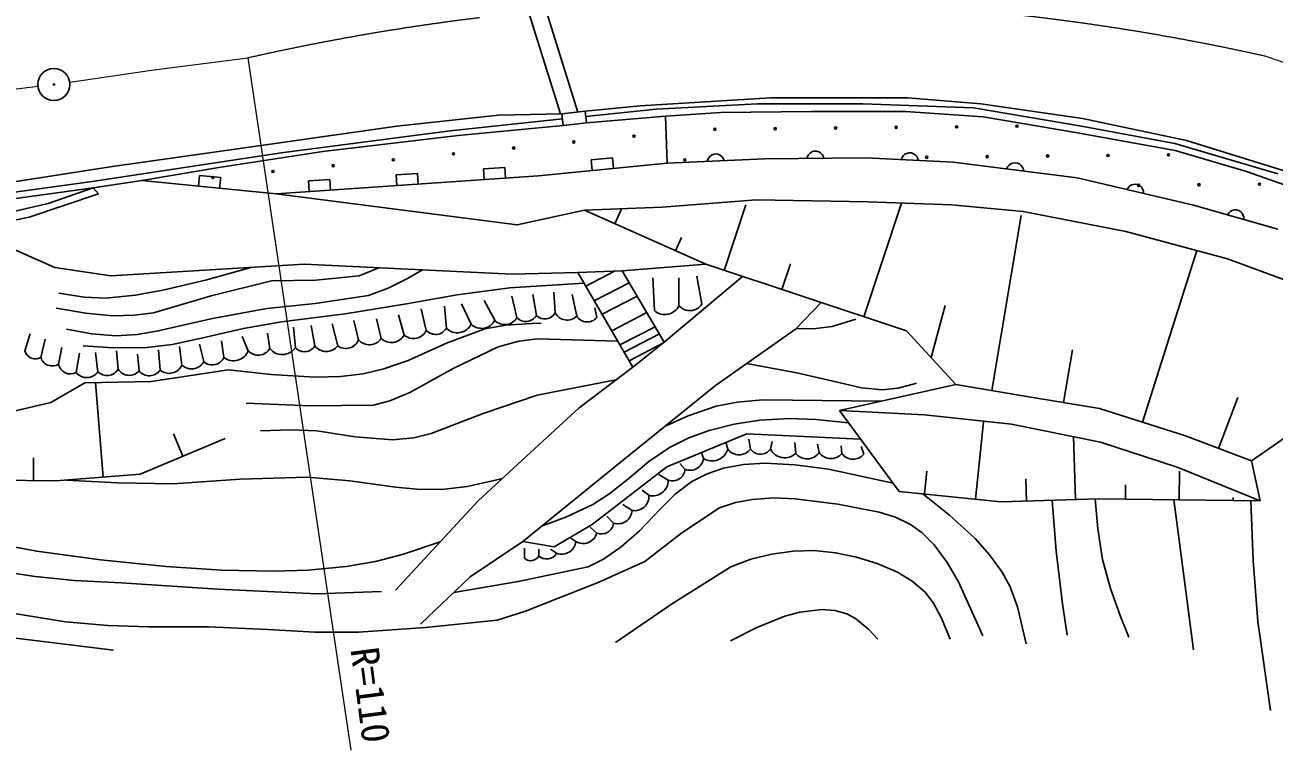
# Model space of a CAD drawing. Units: millimetres, scale not verified. Extents: x 40000 to 680000, y 20000 to 380000.
# Drawn here: x 159531 to 217970, y 248230 to 282154 of the extents above; entities that cross this region are included whole.
import ezdxf
from ezdxf.enums import TextEntityAlignment as Align

# ---------------------------------------------------------------- set-up
doc = ezdxf.new("R2010")
doc.units = ezdxf.units.MM
doc.header["$LTSCALE"] = 1000
doc.linetypes.add('CHAIN', pattern=[18.5, 12, -1.5, 3.5, -1.5])
for name, color, linetype, lineweight in [('M-BGD', 7, 'Continuous', 25), ('M-BMK', 2, 'CHAIN', 13), ('M-BMK-SRVR', 3, 'Continuous', 25), ('M-STR-HTXT', 7, 'Continuous', 13)]:
    doc.layers.add(name, color=color, linetype=linetype, lineweight=lineweight)
doc.styles.add('ＭＳ ゴシック', font='')
doc.styles.get('ＭＳ ゴシック').set_extended_font_data('MS Gothic')

msp = doc.modelspace()

# ---------------------------------------------------------------- linework, layer by layer
at = {"layer": 'M-BGD'}
for p, q in [((185391, 278080), (182418, 287611)), ((184580, 277993), (181616, 287497)), ((188317, 278368), (185747, 278118)), ((185775, 277873), (189069, 278214)), ((194404, 278742), (188317, 278368)), ((189069, 278214), (193809, 278460)), ((193809, 278460), (198730, 278460)), ((200843, 278742), (194404, 278742)), ((198730, 278460), (203909, 278275)), ((204259, 278468), (200843, 278742)), ((203909, 278275), (208961, 277412)), ((209011, 277771), (204259, 278468)), ((181681, 277936), (176930, 277426)), ((184674, 277755), (179417, 277197)), ((184648, 278001), (181681, 277936)), ((184648, 278001), (185747, 278118)), ((184706, 277457), (184648, 278001)), ((185747, 278118), (185805, 277575)), ((189491, 277881), (185805, 277575)), ((192087, 278057), (189491, 277881)), ((189570, 275682), (189491, 277881)), ((196308, 278106), (192087, 278057)), ((200725, 278106), (196308, 278106)), ((204358, 277861), (200725, 278106)), ((208677, 277125), (204358, 277861)), ((213880, 276750), (209011, 277771)), ((176930, 277426), (171240, 276609)), ((171515, 276178), (179417, 277197)), ((184706, 277457), (179793, 276978)), ((185805, 277575), (184706, 277457)), ((213339, 276284), (208677, 277125)), ((208961, 277412), (213335, 276611)), ((171240, 276609), (163633, 275529)), ((179793, 276978), (173471, 276232)), ((213335, 276611), (218143, 275194)), ((219534, 274983), (213880, 276750)), ((162682, 274838), (171515, 276178)), ((173471, 276232), (168602, 275486)), ((187015, 275934), (186020, 275837)), ((186020, 275837), (186069, 275339)), ((187064, 275437), (187015, 275934)), ((189570, 275682), (194130, 275885)), ((191478, 275863), (191450, 275766)), ((191522, 275945), (191478, 275863)), ((191599, 276029), (191522, 275945)), ((191677, 276080), (191599, 276029)), ((191771, 276116), (191677, 276080)), ((191899, 276122), (191771, 276116)), ((191996, 276094), (191899, 276122)), ((192078, 276050), (191996, 276094)), ((192162, 275974), (192078, 276050)), ((192213, 275896), (192162, 275974)), ((192250, 275801), (192213, 275896)), ((194130, 275885), (198891, 275934)), ((196141, 276002), (196110, 275905)), ((196189, 276082), (196141, 276002)), ((196268, 276163), (196189, 276082)), ((196347, 276212), (196268, 276163)), ((196443, 276245), (196347, 276212)), ((196571, 276246), (196443, 276245)), ((196667, 276215), (196571, 276246)), ((196748, 276168), (196667, 276215)), ((196829, 276089), (196748, 276168)), ((196877, 276009), (196829, 276089)), ((196910, 275913), (196877, 276009)), ((198891, 275934), (202965, 275738)), ((200565, 275949), (200528, 275855)), ((200617, 276027), (200565, 275949)), ((200700, 276103), (200617, 276027)), ((200783, 276147), (200700, 276103)), ((200880, 276174), (200783, 276147)), ((201008, 276168), (200880, 276174)), ((201102, 276132), (201008, 276168)), ((201180, 276080), (201102, 276132)), ((201256, 275996), (201180, 276080)), ((201300, 275914), (201256, 275996)), ((201327, 275816), (201300, 275914)), ((216677, 275303), (213339, 276284)), ((163633, 275529), (150873, 273572)), ((168602, 275486), (164996, 274885)), ((181981, 275486), (180984, 275418)), ((180984, 275418), (181018, 274919)), ((182015, 274987), (181981, 275486)), ((183562, 275093), (189570, 275682)), ((202965, 275738), (208756, 275001)), ((205507, 275511), (205464, 275420)), ((205565, 275584), (205507, 275511)), ((205655, 275654), (205565, 275584)), ((205740, 275691), (205655, 275654)), ((205839, 275711), (205740, 275691)), ((205966, 275695), (205839, 275711)), ((206057, 275651), (205966, 275695)), ((206131, 275593), (206057, 275651)), ((206200, 275504), (206131, 275593)), ((206238, 275418), (206200, 275504)), ((206257, 275319), (206238, 275418)), ((221241, 273683), (216677, 275303)), ((158377, 274232), (162682, 274838)), ((162726, 274541), (164996, 274885)), ((164996, 274885), (171287, 274253)), ((167694, 275117), (167644, 274619)), ((168689, 275017), (167694, 275117)), ((168639, 274519), (168689, 275017)), ((171287, 274253), (183562, 275093)), ((173798, 274926), (172800, 274858)), ((172800, 274858), (172834, 274359)), ((173832, 274427), (173798, 274926)), ((177890, 275206), (176892, 275138)), ((176892, 275138), (176926, 274639)), ((177924, 274707), (177890, 275206)), ((208756, 275001), (214204, 273725)), ((211305, 274667), (211209, 274608)), ((211394, 274696), (211305, 274667)), ((211494, 274705), (211394, 274696)), ((211619, 274676), (211494, 274705)), ((211705, 274623), (211619, 274676)), ((158419, 273934), (162726, 274541)), ((159732, 273166), (162971, 274246)), ((162726, 274541), (160615, 273804)), ((162971, 274246), (162726, 274541)), ((182561, 272796), (171287, 274253)), ((211144, 274541), (211091, 274455)), ((211209, 274608), (211144, 274541)), ((211772, 274558), (211705, 274623)), ((211832, 274462), (211772, 274558)), ((211860, 274373), (211832, 274462)), ((211870, 274272), (211860, 274373)), ((160615, 273804), (158308, 273265)), ((189339, 273634), (185705, 273486)), ((187124, 272854), (187437, 273557)), ((193756, 273977), (189339, 273634)), ((192242, 270670), (193258, 273734)), ((198959, 273879), (193756, 273977)), ((198782, 268503), (200544, 273820)), ((202885, 273732), (198959, 273879)), ((206228, 273424), (202885, 273732)), ((214204, 273725), (218149, 272603)), ((216106, 273500), (216016, 273476)), ((216207, 273505), (216106, 273500)), ((216330, 273470), (216207, 273505)), ((156932, 272572), (159732, 273166)), ((185705, 273486), (182561, 272796)), ((191380, 270956), (185705, 273486)), ((204762, 265057), (206136, 273237)), ((211038, 272492), (206228, 273424)), ((215849, 273357), (215792, 273274)), ((215917, 273421), (215849, 273357)), ((216016, 273476), (215917, 273421)), ((216414, 273413), (216330, 273470)), ((216477, 273345), (216414, 273413)), ((216533, 273246), (216477, 273345)), ((216557, 273156), (216533, 273246)), ((216561, 273055), (216557, 273156)), ((156932, 272572), (160934, 270802)), ((215799, 271215), (211038, 272492)), ((189961, 271588), (190240, 272214)), ((211818, 263572), (214363, 271600)), ((221345, 269154), (215799, 271215)), ((160934, 270802), (163542, 270419)), ((163542, 270419), (172591, 270956)), ((172591, 270956), (182331, 270496)), ((182331, 270496), (185398, 270572)), ((185398, 270572), (187469, 270649)), ((185398, 270572), (187971, 266146)), ((185765, 269941), (187107, 270636)), ((187469, 270649), (191380, 270956)), ((187469, 270649), (189443, 267312)), ((191380, 270956), (200775, 267842)), ((194947, 269774), (195348, 270985)), ((186166, 269251), (187796, 270095)), ((188978, 268790), (188901, 270324)), ((193105, 270384), (189443, 267312)), ((190128, 269020), (190128, 270324)), ((191202, 269097), (190971, 270401)), ((182548, 268463), (182304, 269463)), ((183459, 268557), (183286, 269542)), ((184338, 268683), (184268, 269660)), ((185344, 268526), (185131, 269542)), ((186533, 268620), (188168, 269467)), ((178307, 267866), (178064, 268874)), ((179250, 267960), (179163, 268992)), ((180412, 268149), (179948, 269110)), ((181511, 268337), (181009, 269267)), ((186286, 268463), (186192, 268914)), ((195578, 267925), (196789, 269163)), ((201928, 266591), (202591, 269023)), ((175135, 267426), (174923, 268325)), ((176203, 267489), (175983, 268403)), ((177271, 267646), (177004, 268599)), ((186982, 267847), (188623, 268697)), ((159531, 266911), (159766, 267696)), ((170988, 267018), (170878, 267736)), ((172182, 267049), (172095, 268010)), ((173093, 267144), (172920, 268089)), ((174161, 267144), (173902, 268168)), ((187369, 267182), (189015, 268035)), ((187561, 266850), (189211, 267704)), ((191836, 265287), (195578, 267925)), ((200775, 267842), (203081, 265339)), ((160277, 266597), (160473, 267461)), ((161101, 266283), (161258, 267068)), ((166873, 266244), (166755, 267107)), ((167894, 266401), (167698, 267225)), ((168836, 266597), (168719, 267382)), ((169975, 266911), (169700, 267579)), ((187796, 266447), (189399, 267277)), ((189443, 267312), (187971, 266146)), ((216922, 261756), (225026, 267436)), ((161926, 265890), (162083, 266793)), ((162947, 265929), (162829, 266833)), ((163889, 266047), (163811, 266911)), ((164871, 265969), (164792, 266754)), ((165852, 266008), (165774, 266950)), ((208124, 264493), (208539, 266962)), ((165437, 265469), (169057, 266021)), ((187971, 266146), (185455, 264244)), ((160738, 264491), (162333, 265411)), ((162333, 265411), (165437, 265469)), ((163191, 261002), (162829, 265421)), ((197633, 264112), (203081, 265339)), ((203081, 265339), (206223, 264799)), ((187050, 261422), (191836, 265287)), ((206223, 264799), (209806, 264210)), ((150860, 262160), (160738, 264491)), ((185455, 264244), (183001, 261974)), ((209806, 264210), (213830, 262934)), ((215376, 262345), (216280, 264718)), ((201609, 263916), (197633, 264112)), ((197633, 264112), (200431, 260333)), ((205683, 263474), (201609, 263916)), ((204002, 259965), (204374, 263578)), ((166910, 261972), (166474, 263022)), ((189566, 261484), (193308, 263017)), ((193308, 263017), (198625, 262772)), ((209855, 262640), (205683, 263474)), ((164916, 261144), (168904, 262800)), ((192410, 262306), (192332, 262581)), ((193471, 262306), (193392, 262777)), ((194413, 262306), (194491, 262660)), ((195591, 262110), (195552, 262620)), ((196690, 262149), (196612, 262542)), ((197750, 262110), (197711, 262463)), ((198771, 262071), (198653, 262424)), ((208676, 259954), (208581, 262894)), ((213438, 261462), (209855, 262640)), ((213830, 262934), (216922, 261756)), ((159922, 260875), (159932, 261904)), ((183001, 261974), (180731, 259888)), ((191272, 261874), (191193, 262110)), ((182817, 257987), (187050, 261422)), ((186069, 258784), (189566, 261484)), ((190408, 261364), (190172, 261639)), ((201621, 260210), (201731, 261277)), ((217315, 259891), (213438, 261462)), ((213536, 259940), (213553, 261277)), ((216922, 261756), (217315, 259891)), ((152204, 260944), (160977, 260821)), ((160977, 260821), (164916, 261144)), ((189623, 260853), (189191, 261128)), ((206394, 259881), (206360, 260923)), ((211016, 259973), (211025, 260641)), ((188719, 260147), (188405, 260382)), ((200431, 260333), (205192, 259842)), ((180731, 259888), (176866, 255717)), ((187934, 259440), (187502, 259715)), ((205192, 259842), (209756, 259989)), ((209756, 259989), (217315, 259891)), ((213275, 259944), (214195, 252914)), ((216055, 259908), (216057, 260041)), ((187070, 258851), (186756, 259165)), ((184290, 257741), (186069, 258784)), ((186285, 258380), (185971, 258655)), ((180363, 256330), (182817, 257987)), ((182817, 257987), (184290, 257741)), ((185303, 257987), (185068, 258144)), ((182908, 257202), (182908, 257673)), ((183576, 257320), (183576, 257634)), ((184400, 257437), (184125, 257634)), ((178032, 254121), (180363, 256330))]:
    msp.add_line(p, q, dxfattribs=at)
for points in [[(160996, 268901), (162376, 268665), (163639, 268549), (164641, 268569), (165551, 268693), (168241, 269478), (171066, 270184), (173134, 270211), (175164, 270411), (176079, 270791)], [(161114, 269608), (162305, 269425), (163315, 269374), (164709, 269520), (165986, 269751), (167982, 270207), (170102, 270799), (170141, 270810)], [(161467, 267920), (162654, 267696), (163785, 267602), (164776, 267671), (165765, 267842), (168298, 268423), (170850, 268890), (173110, 269120), (175602, 269490), (176528, 269843), (177423, 270299), (178122, 270694)], [(162252, 267134), (163657, 267043), (165237, 267056), (166419, 267208), (167790, 267497), (169747, 267956), (171528, 268264), (174504, 268635), (177381, 269100), (179745, 269522), (182208, 269852), (185684, 270080)], [(195607, 267955), (196412, 267943), (197292, 268040), (198401, 268385)], [(169057, 266021), (171045, 265797), (173085, 265676), (174287, 265706), (175352, 265836), (176325, 266061), (177466, 266448), (179255, 267263), (181052, 267937), (182031, 268101), (183238, 268180), (183683, 268195)], [(169879, 264453), (172875, 264342), (175840, 264365), (176608, 264571), (177539, 264953), (179567, 266081), (181662, 267098), (182630, 267359), (183514, 267476), (187269, 267353)], [(193288, 266311), (195637, 265885), (197876, 265369), (198666, 265183), (199651, 265083), (200370, 265168), (201152, 265369), (201239, 265394)], [(170553, 263165), (171957, 263215), (173192, 263165), (174972, 262884), (176721, 262736), (177718, 262842), (178538, 263032), (180961, 263976), (183488, 264836), (187174, 265544)], [(189457, 263366), (190559, 263861), (191876, 264319), (192858, 264509), (194058, 264608), (199593, 264553)], [(183696, 258699), (184831, 259123), (186095, 259715), (186854, 260208), (187792, 260957), (188723, 261723), (189693, 262383), (190589, 262830), (191535, 263177), (192709, 263474), (193919, 263657), (195319, 263734), (196530, 263694), (198054, 263544)], [(179594, 255602), (182603, 256115), (185886, 256797), (186594, 257161), (187424, 257733), (188278, 258492), (189262, 259519), (189974, 260219), (190732, 260793), (191441, 261157), (192208, 261410), (193155, 261587), (194155, 261648), (195557, 261573), (197125, 261374), (200144, 260721)], [(161466, 260861), (163865, 260726), (166464, 260692), (169593, 260900), (172746, 261001), (174736, 260829), (176873, 260536), (177870, 260428), (179034, 260413), (180218, 260564), (181398, 260822), (181876, 260940)], [(139116, 260448), (148806, 259657), (150982, 259354), (153096, 258954), (156614, 258181), (160083, 257532), (163057, 257130), (166130, 256819), (168726, 256647), (171174, 256592), (172774, 256643), (174553, 256815), (175935, 257055), (177247, 257391), (178957, 257974)], [(201542, 260218), (202787, 259218), (203989, 258120), (204664, 257368), (205248, 256553), (205618, 255859), (205963, 254927), (206377, 253201)], [(151832, 255788), (161421, 254225), (163413, 254054), (165319, 253997), (168120, 253987), (170889, 253870), (173087, 253748), (175140, 253745), (178269, 253959), (181618, 254311), (182949, 254732), (184448, 255327), (186349, 256074), (188535, 257054), (190268, 258392), (192023, 259561), (192780, 259808), (193575, 259953), (194574, 260022), (195565, 259986), (197558, 259728), (199491, 259365), (200256, 259126), (200963, 258789), (201510, 258396), (202072, 257828), (202676, 257008), (203211, 256093), (204344, 253575)], [(207596, 259920), (207783, 257527), (208077, 255071), (208290, 253604)], [(209605, 259984), (209720, 258584), (209944, 257137), (210315, 255793), (210793, 254473), (211180, 253504)], [(216881, 259897), (216990, 257096), (217207, 254249), (217799, 250076)], [(139093, 258904), (141069, 258566), (143233, 258311), (146828, 258109), (150330, 257800), (160000, 256356), (161840, 256169), (164036, 256055), (168558, 255752), (173194, 255544), (176212, 255648)], [(187165, 253268), (189820, 255085), (192561, 256803), (193497, 257154), (194474, 257397), (195476, 257533), (196460, 257558), (197451, 257464), (198434, 257260), (199400, 256957), (200348, 256547), (201043, 256128), (201642, 255611), (202042, 255098), (202418, 254397), (202810, 253422)], [(139036, 255078), (148806, 254438), (152793, 254150), (156672, 253767), (163675, 252897)], [(192533, 253345), (193770, 253967), (195081, 254486), (195779, 254673), (196816, 254803), (197418, 254762), (197981, 254605), (198392, 254381), (199006, 253867), (199435, 253422)]]:
    msp.add_lwpolyline(points, dxfattribs=at)
for centre in [(188025, 276952), (191806, 277275), (194634, 277304), (197462, 277333), (200290, 277363), (203119, 277392), (205947, 277421), (182395, 276400), (185210, 276676), (176765, 275848), (179580, 276124), (190406, 275846), (201719, 275963), (204547, 275992), (207376, 276021), (210204, 276050), (213032, 276080), (171135, 275296), (173950, 275572), (168320, 275020), (211633, 274651), (214461, 274680), (217289, 274709)]:
    msp.add_circle(centre, 50, dxfattribs=at)
for centre, radius, start, end in [((189467, 269336), 733, 228.17981, 334.44), ((190636, 269461), 673, 220.9555, 327.2157), ((180891, 268656), 697, 226.59747, 332.85767), ((181983, 268789), 653, 223.78113, 330.04132), ((182968, 268852), 572, 222.776, 329.03625), ((183852, 268950), 555, 225, 331.26019), ((184900, 268981), 636, 207.98926, 314.24945), ((185838, 268848), 590, 213.05579, 319.31598), ((177707, 268145), 662, 228.84601, 335.1062), ((178743, 268267), 592, 222.5805, 328.8407), ((179760, 268490), 736, 226.08093, 332.34112), ((172602, 267438), 572, 222.776, 329.03625), ((173627, 267544), 668, 216.86987, 323.13007), ((174542, 267650), 634, 233.05908, 339.31927), ((175645, 267858), 669, 220.23633, 326.49652), ((176678, 267968), 675, 225.23578, 331.49597), ((160022, 267034), 506, 194.03625, 300.29645), ((160807, 266749), 552, 196.01544, 302.27563), ((168292, 266852), 602, 228.63818, 334.89838), ((169288, 267181), 738, 232.29205, 338.55225), ((170442, 267344), 637, 222.89893, 329.15912), ((171573, 267481), 746, 218.37732, 324.63751), ((161661, 266396), 571, 191.40656, 297.66675), ((162422, 266293), 638, 219.07251, 325.3327), ((163374, 266342), 594, 223.99493, 330.25513), ((164409, 266376), 616, 212.29596, 318.55615), ((165347, 266356), 614, 219.16052, 325.42071), ((166275, 266509), 655, 229.8645, 336.12469), ((167325, 266705), 646, 225.61603, 331.87622), ((190648, 261943), 627, 247.4491, 353.70929), ((191679, 262517), 761, 237.64215, 343.90234), ((192940, 262704), 663, 216.86987, 323.13007), ((193942, 262660), 589, 216.86987, 323.13007), ((195075, 262650), 746, 207.40759, 313.66779), ((196126, 262542), 688, 218.91528, 325.17548), ((197235, 262527), 663, 214.74878, 321.00897), ((198276, 262473), 638, 214.6673, 320.92749), ((189824, 261403), 585, 249.89374, 356.15393), ((188906, 260839), 717, 254.91693, 1.17712), ((188062, 260088), 660, 258.85712, 5.11731), ((187281, 259469), 653, 251.15674, 357.41693), ((185647, 258552), 661, 238.67133, 344.93152), ((186501, 258910), 572, 247.83362, 354.09381), ((184646, 258051), 661, 248.19861, 354.4588), ((183198, 257511), 424, 226.87787, 333.13806), ((183944, 257688), 521, 225, 331.26019)]:
    msp.add_arc(centre, radius, start, end, dxfattribs=at)
at = {"layer": 'M-BMK'}
for p, q in [((165452, 280034), (169957, 280610)), ((161625, 279476), (165452, 280034)), ((160139, 279276), (61628, 267184))]:
    msp.add_line(p, q, dxfattribs=at)
for centre, radius, start, end in [((193942, 174633), 108657, 77.44044, 102.75269), ((182199, 177687), 108907, 48.90233, 71.04731)]:
    msp.add_arc(centre, radius, start, end, dxfattribs=at)
at = {"layer": 'M-BMK-SRVR'}
for radius in [750, 30]:
    msp.add_circle((160883, 279368), radius, dxfattribs=at)
at = {"layer": 'M-STR-HTXT'}
msp.add_line((169957, 280610), (174783, 248230), dxfattribs=at)

# ---------------------------------------------------------------- texts
at = {"layer": 'M-STR-HTXT', "style": 'ＭＳ ゴシック'}
msp.add_text('R=110', height=1320, rotation=277.4, dxfattribs=at).set_placement((174365, 252899), align=Align.BOTTOM_LEFT)

doc.saveas('drawing.dxf')
